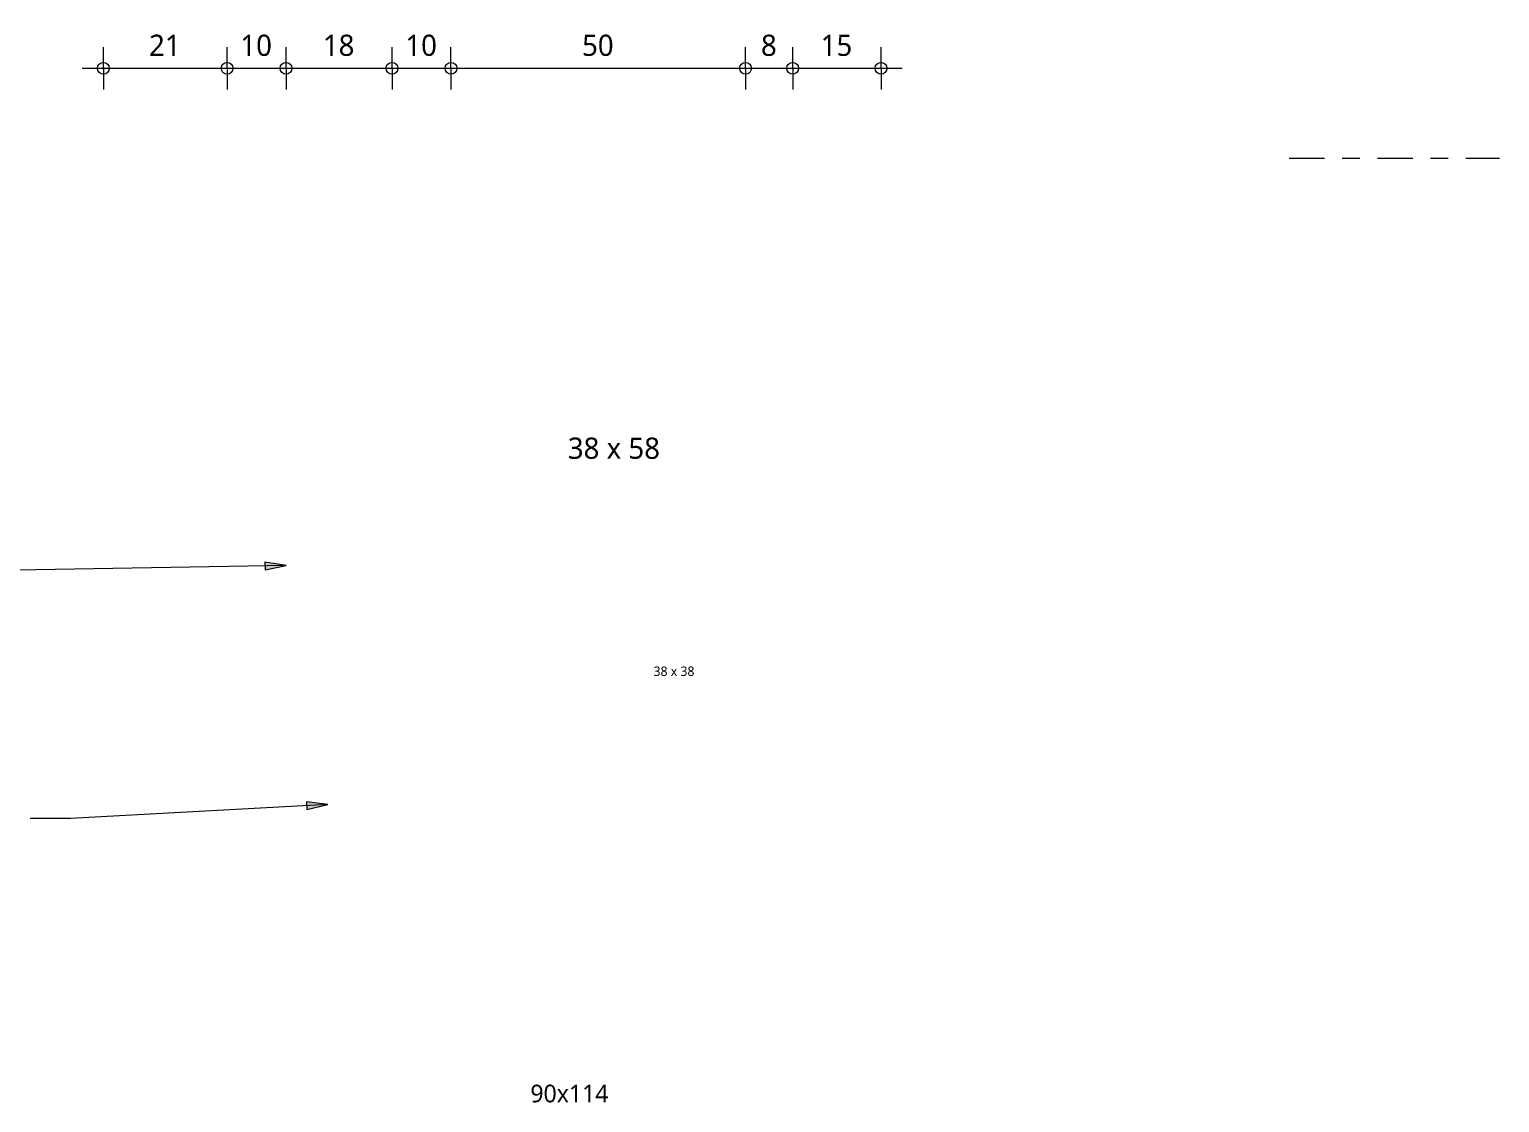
# Model space of a CAD drawing. Header units: millimetres. Extents: x 2457 to 4349, y 3067 to 7524.
# Drawn here: x 4068.4 to 4318, y 5368.5 to 5550.8 of the extents above; entities that cross this region are included whole.
import ezdxf

# ---------------------------------------------------------------- set-up
doc = ezdxf.new("R2010")
doc.units = ezdxf.units.MM
doc.linetypes.add('MV_center', pattern=[15, 6, -3, 3, -3])
for name, color, linetype, lineweight in [('A-ANNO-DIMS', 211, 'Continuous', 13), ('A-ANNO-DIMS-2', 211, 'Continuous', 13), ('A-ANNO-NOTE', 131, 'Continuous', 18), ('A-DETL-GENF', 92, 'Continuous', 18), ('G-ANNO-TEXT', 231, 'Continuous', 13)]:
    doc.layers.add(name, color=color, linetype=linetype, lineweight=lineweight)
doc.styles.add('Segoe UI', font='segoeui.ttf', dxfattribs={"height": 3})
doc.styles.add('Segoe UI_1', font='segoeui.ttf', dxfattribs={"height": 3.6})
doc.styles.add('Segoe UI_2', font='segoeui.ttf', dxfattribs={"height": 1.6})
doc.dimstyles.new('1_8_mm_3', dxfattribs={"dimscale": 304.8, "dimtxt": 3.77051, "dimasz": 0.006562, "dimexe": 0.011811, "dimexo": 0.0625, "dimgap": 0.003281, "dimtad": 1, "dimdec": 0, "dimzin": 0, "dimdsep": 46, "dimtxsty": 'Segoe UI_1', "dimblk1": 'DOTBLANK', "dimblk2": 'DOTBLANK', "dimsah": 1, "dimcen": 0.09, "dimdle": 0.011811, "dimazin": 0, "dimtfac": 1, "dimtdec": 4, "dimtix": 1, "dimtmove": 0, "dimatfit": 3, "dimfxl": 0.011811, "dimfxlon": 1, "dimtvp": 1, "dimtfill": 1, "dimtolj": 1, "dimtzin": 0, "dimarcsym": 2})

# ---------------------------------------------------------------- blocks, each defined once
blk = doc.blocks.new('NLRS_00_DI_maskeer - Type 1-4234803-Details Strandbaak Strandhuis 2_0')
at = {"layer": 'A-DETL-GENF', "linetype": 'MV_center'}
blk.add_line((176.25, 0), (212, 0), dxfattribs=at)
blk = doc.blocks.new('DIMBLOCK362-Details Strandbaak Strandhuis 2_0')
at = {"layer": 'A-ANNO-DIMS-2'}
for p, q in [((4080.97, 5544.18), (4080.97, 5547.78)), ((4101.97, 5544.18), (4101.97, 5547.78)), ((4077.37, 5544.18), (4101.97, 5544.18)), ((4080.97, 5544.18), (4080.97, 5540.58)), ((4101.97, 5544.18), (4101.97, 5540.58))]:
    blk.add_line(p, q, dxfattribs=at)
for centre in [(4080.97, 5544.18), (4101.97, 5544.18)]:
    blk.add_circle(centre, 1, dxfattribs=at)
at = {"layer": 'A-ANNO-DIMS-2', "color": 0, "insert": (4088.72, 5549.88), "char_height": 3.6, "width": 6.5813, "attachment_point": 1, "line_spacing_factor": 1.142579, "style": 'Segoe UI_1', "bg_fill": 3, "box_fill_scale": 1.25, "bg_fill_color": 9, "bg_fill_true_color": 13158600, "bg_fill_transparency": 0}
blk.add_mtext('21', dxfattribs=at)
blk = doc.blocks.new('_DotBlank')
at = {"color": 0, "linetype": 'ByBlock', "lineweight": -2}
blk.add_line((-0.5, 0), (-1, 0), dxfattribs=at)
blk.add_circle((0, 0), 0.5, dxfattribs=at)
blk = doc.blocks.new('DIMBLOCK363-Details Strandbaak Strandhuis 2_0')
at = {"layer": 'A-ANNO-DIMS-2'}
for p, q in [((4101.97, 5544.18), (4101.97, 5547.78)), ((4111.97, 5544.18), (4111.97, 5547.78)), ((4101.97, 5544.18), (4111.97, 5544.18)), ((4101.97, 5544.18), (4101.97, 5540.58)), ((4111.97, 5544.18), (4111.97, 5540.58))]:
    blk.add_line(p, q, dxfattribs=at)
for centre in [(4101.97, 5544.18), (4111.97, 5544.18)]:
    blk.add_circle(centre, 1, dxfattribs=at)
at = {"layer": 'A-ANNO-DIMS-2', "color": 0, "insert": (4104.22, 5549.88), "char_height": 3.6, "width": 6.5813, "attachment_point": 1, "line_spacing_factor": 1.142579, "style": 'Segoe UI_1', "bg_fill": 3, "box_fill_scale": 1.25, "bg_fill_color": 9, "bg_fill_true_color": 13158600, "bg_fill_transparency": 0}
blk.add_mtext('10', dxfattribs=at)
blk = doc.blocks.new('DIMBLOCK364-Details Strandbaak Strandhuis 2_0')
at = {"layer": 'A-ANNO-DIMS-2'}
for p, q in [((4111.97, 5544.18), (4111.97, 5547.78)), ((4129.97, 5544.18), (4129.97, 5547.78)), ((4111.97, 5544.18), (4129.97, 5544.18)), ((4111.97, 5544.18), (4111.97, 5540.58)), ((4129.97, 5544.18), (4129.97, 5540.58))]:
    blk.add_line(p, q, dxfattribs=at)
for centre in [(4111.97, 5544.18), (4129.97, 5544.18)]:
    blk.add_circle(centre, 1, dxfattribs=at)
at = {"layer": 'A-ANNO-DIMS-2', "color": 0, "insert": (4118.22, 5549.88), "char_height": 3.6, "width": 6.5813, "attachment_point": 1, "line_spacing_factor": 1.142579, "style": 'Segoe UI_1', "bg_fill": 3, "box_fill_scale": 1.25, "bg_fill_color": 9, "bg_fill_true_color": 13158600, "bg_fill_transparency": 0}
blk.add_mtext('18', dxfattribs=at)
blk = doc.blocks.new('DIMBLOCK365-Details Strandbaak Strandhuis 2_0')
at = {"layer": 'A-ANNO-DIMS-2'}
for p, q in [((4129.97, 5544.18), (4129.97, 5547.78)), ((4139.97, 5544.18), (4139.97, 5547.78)), ((4129.97, 5544.18), (4139.97, 5544.18)), ((4129.97, 5544.18), (4129.97, 5540.58)), ((4139.97, 5544.18), (4139.97, 5540.58))]:
    blk.add_line(p, q, dxfattribs=at)
for centre in [(4129.97, 5544.18), (4139.97, 5544.18)]:
    blk.add_circle(centre, 1, dxfattribs=at)
at = {"layer": 'A-ANNO-DIMS-2', "color": 0, "insert": (4132.22, 5549.88), "char_height": 3.6, "width": 6.5813, "attachment_point": 1, "line_spacing_factor": 1.142579, "style": 'Segoe UI_1', "bg_fill": 3, "box_fill_scale": 1.25, "bg_fill_color": 9, "bg_fill_true_color": 13158600, "bg_fill_transparency": 0}
blk.add_mtext('10', dxfattribs=at)
blk = doc.blocks.new('DIMBLOCK366-Details Strandbaak Strandhuis 2_0')
at = {"layer": 'A-ANNO-DIMS-2'}
for p, q in [((4139.97, 5544.18), (4139.97, 5547.78)), ((4189.97, 5544.18), (4189.97, 5547.78)), ((4139.97, 5544.18), (4189.97, 5544.18)), ((4139.97, 5544.18), (4139.97, 5540.58)), ((4189.97, 5544.18), (4189.97, 5540.58))]:
    blk.add_line(p, q, dxfattribs=at)
for centre in [(4139.97, 5544.18), (4189.97, 5544.18)]:
    blk.add_circle(centre, 1, dxfattribs=at)
at = {"layer": 'A-ANNO-DIMS-2', "color": 0, "insert": (4162.22, 5549.88), "char_height": 3.6, "width": 6.5813, "attachment_point": 1, "line_spacing_factor": 1.142579, "style": 'Segoe UI_1', "bg_fill": 3, "box_fill_scale": 1.25, "bg_fill_color": 9, "bg_fill_true_color": 13158600, "bg_fill_transparency": 0}
blk.add_mtext('50', dxfattribs=at)
blk = doc.blocks.new('DIMBLOCK367-Details Strandbaak Strandhuis 2_0')
at = {"layer": 'A-ANNO-DIMS-2'}
for p, q in [((4189.97, 5544.18), (4189.97, 5547.78)), ((4197.97, 5544.18), (4197.97, 5547.78)), ((4189.97, 5544.18), (4197.97, 5544.18)), ((4189.97, 5544.18), (4189.97, 5540.58)), ((4197.97, 5544.18), (4197.97, 5540.58))]:
    blk.add_line(p, q, dxfattribs=at)
for centre in [(4189.97, 5544.18), (4197.97, 5544.18)]:
    blk.add_circle(centre, 1, dxfattribs=at)
at = {"layer": 'A-ANNO-DIMS-2', "color": 0, "insert": (4192.59, 5549.88), "char_height": 3.6, "width": 3.2906, "attachment_point": 1, "line_spacing_factor": 1.142579, "style": 'Segoe UI_1', "bg_fill": 3, "box_fill_scale": 1.25, "bg_fill_color": 9, "bg_fill_true_color": 13158600, "bg_fill_transparency": 0}
blk.add_mtext('8', dxfattribs=at)
blk = doc.blocks.new('DIMBLOCK368-Details Strandbaak Strandhuis 2_0')
at = {"layer": 'A-ANNO-DIMS-2'}
for p, q in [((4197.97, 5544.18), (4197.97, 5547.78)), ((4212.97, 5544.18), (4212.97, 5547.78)), ((4197.97, 5544.18), (4216.57, 5544.18)), ((4197.97, 5544.18), (4197.97, 5540.58)), ((4212.97, 5544.18), (4212.97, 5540.58))]:
    blk.add_line(p, q, dxfattribs=at)
for centre in [(4197.97, 5544.18), (4212.97, 5544.18)]:
    blk.add_circle(centre, 1, dxfattribs=at)
at = {"layer": 'A-ANNO-DIMS-2', "color": 0, "insert": (4202.72, 5549.88), "char_height": 3.6, "width": 6.5813, "attachment_point": 1, "line_spacing_factor": 1.142579, "style": 'Segoe UI_1', "bg_fill": 3, "box_fill_scale": 1.25, "bg_fill_color": 9, "bg_fill_true_color": 13158600, "bg_fill_transparency": 0}
blk.add_mtext('15', dxfattribs=at)

msp = doc.modelspace()

# ---------------------------------------------------------------- hatches: boundary and pattern name
at = {"layer": 'G-ANNO-TEXT'}
for points in [[(4112.01, 5459.73), (4108.4, 5460.3), (4108.42, 5459.03)], [(4119.05, 5419.16), (4115.42, 5419.6), (4115.49, 5418.33)]]:
    msp.add_hatch(color=7, dxfattribs=at).paths.add_polyline_path(points)

# ---------------------------------------------------------------- linework, layer by layer
at = {"layer": 'G-ANNO-TEXT', "color": 250}
for p, q in [((4112.01, 5459.73), (4108.4, 5460.3)), ((4108.4, 5460.3), (4108.42, 5459.03)), ((4112.01, 5459.73), (4051.06, 5458.67)), ((4108.42, 5459.03), (4112.01, 5459.73)), ((4119.05, 5419.16), (4075.4, 5416.78)), ((4119.05, 5419.16), (4115.42, 5419.6)), ((4115.42, 5419.6), (4115.49, 5418.33)), ((4115.49, 5418.33), (4119.05, 5419.16)), ((4075.4, 5416.78), (4068.53, 5416.78))]:
    msp.add_line(p, q, dxfattribs=at)

# ---------------------------------------------------------------- block references
at = {"layer": 'A-DETL-GENF', "linetype": 'MV_center'}
msp.add_blockref('NLRS_00_DI_maskeer - Type 1-4234803-Details Strandbaak Strandhuis 2_0', (4105.97, 5528.9), dxfattribs=at)

# ---------------------------------------------------------------- texts
at = {"layer": 'A-ANNO-NOTE', "lineweight": 13, "attachment_point": 1}
for s, insert, char_height, width, style in [('38 x 58', (4159.8, 5481.47), 3.6, 20.5232, 'Segoe UI_1'), ('38 x 38', (4174.35, 5442.59), 1.6, 9.4599, 'Segoe UI_2')]:
    msp.add_mtext(s, dxfattribs=dict(at, insert=insert, char_height=char_height, width=width, style=style))
at = {"layer": 'G-ANNO-TEXT', "color": 8, "insert": (4153.45, 5371.59), "char_height": 3, "width": 16.0338, "attachment_point": 1, "style": 'Segoe UI'}
msp.add_mtext('90x114', dxfattribs=at)

# ---------------------------------------------------------------- dimensions: what is measured, and where the dimension line sits
at = {"layer": 'A-ANNO-DIMS'}
dim = msp.add_linear_dim(base=(4101.97, 5544.18), p1=(4080.97, 5547.78), p2=(4101.97, 5540.58), dimstyle='1_8_mm_3', override={"dimpost": '<>', "dimfxl": 22.2}, dxfattribs=at)
dim.commit()
dim.dimension.update_dxf_attribs({"geometry": 'DIMBLOCK362-Details Strandbaak Strandhuis 2_0', "text_midpoint": (4091.47, 5547.02)})

# ---------------------------------------------------------------- next in the draw order: dimensions: what is measured, and where the dimension line sits
dim = msp.add_linear_dim(base=(4111.97, 5544.18), p1=(4101.97, 5540.58), p2=(4111.97, 5540.58), dimstyle='1_8_mm_3', override={"dimpost": '<>', "dimfxl": 10}, dxfattribs=at)
dim.commit()
dim.dimension.update_dxf_attribs({"geometry": 'DIMBLOCK363-Details Strandbaak Strandhuis 2_0', "text_midpoint": (4106.97, 5547.05)})

# ---------------------------------------------------------------- next in the draw order: dimensions: what is measured, and where the dimension line sits
dim = msp.add_linear_dim(base=(4129.97, 5544.18), p1=(4111.97, 5540.58), p2=(4129.97, 5540.58), dimstyle='1_8_mm_3', override={"dimpost": '<>', "dimfxl": 18}, dxfattribs=at)
dim.commit()
dim.dimension.update_dxf_attribs({"geometry": 'DIMBLOCK364-Details Strandbaak Strandhuis 2_0', "text_midpoint": (4120.97, 5547.05)})

# ---------------------------------------------------------------- next in the draw order: dimensions: what is measured, and where the dimension line sits
dim = msp.add_linear_dim(base=(4139.97, 5544.18), p1=(4129.97, 5540.58), p2=(4139.97, 5547.78), dimstyle='1_8_mm_3', override={"dimpost": '<>', "dimfxl": 12.322337}, dxfattribs=at)
dim.commit()
dim.dimension.update_dxf_attribs({"geometry": 'DIMBLOCK365-Details Strandbaak Strandhuis 2_0', "text_midpoint": (4134.97, 5547.05)})

# ---------------------------------------------------------------- next in the draw order: dimensions: what is measured, and where the dimension line sits
dim = msp.add_linear_dim(base=(4189.97, 5544.18), p1=(4139.97, 5547.78), p2=(4189.97, 5547.78), dimstyle='1_8_mm_3', override={"dimpost": '<>', "dimfxl": 50}, dxfattribs=at)
dim.commit()
dim.dimension.update_dxf_attribs({"geometry": 'DIMBLOCK366-Details Strandbaak Strandhuis 2_0', "text_midpoint": (4164.97, 5547.04)})

# ---------------------------------------------------------------- next in the draw order: dimensions: what is measured, and where the dimension line sits
dim = msp.add_linear_dim(base=(4197.97, 5544.18), p1=(4189.97, 5547.78), p2=(4197.97, 5540.58), dimstyle='1_8_mm_3', override={"dimpost": '<>', "dimfxl": 10.762899}, dxfattribs=at)
dim.commit()
dim.dimension.update_dxf_attribs({"geometry": 'DIMBLOCK367-Details Strandbaak Strandhuis 2_0', "text_midpoint": (4193.97, 5547.04)})

# ---------------------------------------------------------------- next in the draw order: dimensions: what is measured, and where the dimension line sits
dim = msp.add_linear_dim(base=(4212.97, 5544.18), p1=(4197.97, 5540.58), p2=(4212.97, 5540.58), dimstyle='1_8_mm_3', override={"dimpost": '<>', "dimfxl": 15}, dxfattribs=at)
dim.commit()
dim.dimension.update_dxf_attribs({"geometry": 'DIMBLOCK368-Details Strandbaak Strandhuis 2_0', "text_midpoint": (4205.47, 5547.05)})

doc.saveas('drawing.dxf')
